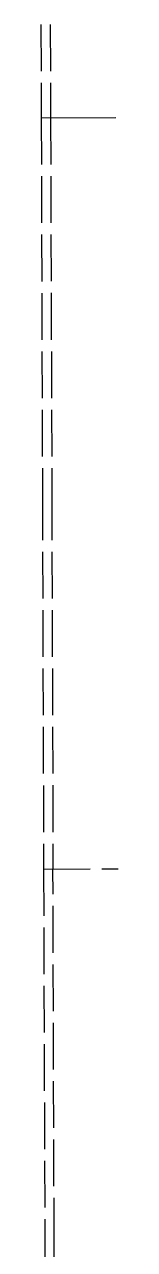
# Model space of a CAD drawing. Extents: x 508832 to 545988, y 6015023 to 6034705.
# Drawn here: x 514554 to 514636, y 6017883 to 6019195 of the extents above; entities that cross this region are included whole.
import ezdxf

# ---------------------------------------------------------------- set-up
doc = ezdxf.new("R2010")
doc.units = 0
doc.header["$LTSCALE"] = 5
doc.linetypes.add('foc-QUARTERLINE', pattern=[33, 25, -3, 2, -3])
doc.linetypes.add('foc-UNSURVEYED', pattern=[12.5, 10, -2.5])
doc.layers.add('L-QSEC', color=8, linetype='foc-QUARTERLINE')
doc.layers.add('L-USEC', color=7, linetype='foc-UNSURVEYED')

msp = doc.modelspace()

# ---------------------------------------------------------------- linework, layer by layer
at = {"layer": 'L-QSEC', "flags": 128}
msp.add_lwpolyline([(514554.074, 6019094.703), (514633.914, 6019094.958)], dxfattribs=at)
at = {"layer": 'L-USEC'}
for p, q in [((514553.758, 6019194.649), (514554.074, 6019094.703)), ((514563.815, 6019194.681), (514564.132, 6019094.734)), ((514554.074, 6019094.703), (514555.348, 6018692.598)), ((514564.132, 6019094.734), (514565.405, 6018692.63)), ((514555.348, 6018692.598), (514556.623, 6018290.492)), ((514565.405, 6018692.63), (514566.681, 6018290.524)), ((514556.623, 6018290.493), (514636.463, 6018290.749)), ((514556.623, 6018290.492), (514557.897, 6017888.387)), ((514567.949, 6017888.421), (514566.675, 6018290.525)), ((514557.897, 6017888.387), (514559.171, 6017486.28)), ((514569.223, 6017486.313), (514567.949, 6017888.421))]:
    msp.add_line(p, q, dxfattribs=at)

doc.saveas('drawing.dxf')
